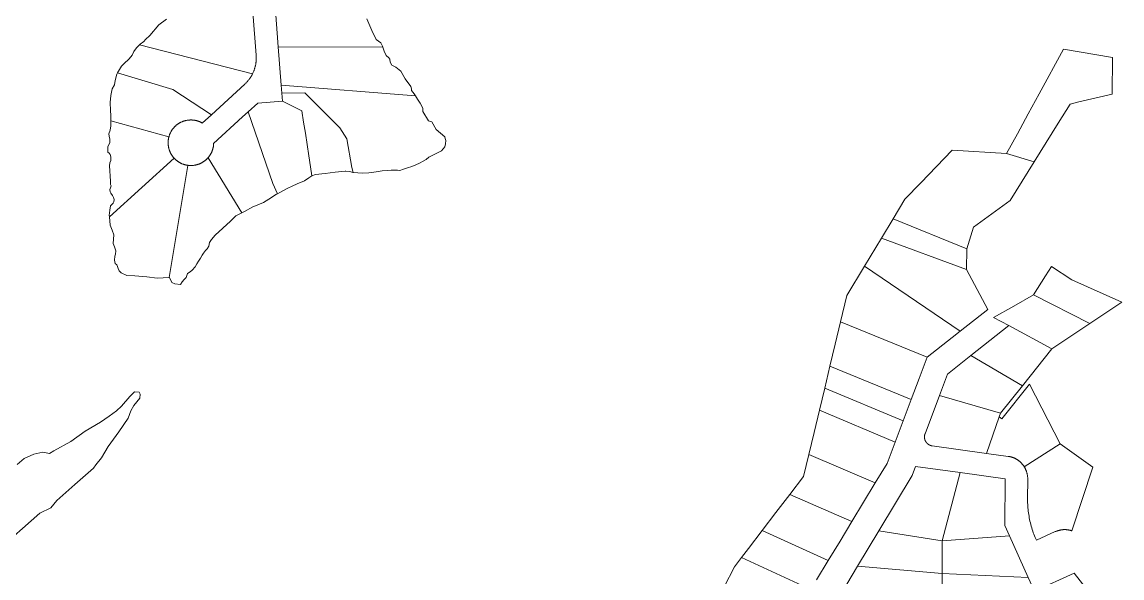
# Model space of a CAD drawing. Header units: feet. Extents: x 865220 to 2774701, y -2240498 to 961524.
# Drawn here: x 2772266 to 2774689, y 957282 to 958506 of the extents above; entities that cross this region are included whole.
import ezdxf

# ---------------------------------------------------------------- set-up
doc = ezdxf.new("R2010")
doc.units = ezdxf.units.FT
doc.header["$LTSCALE"] = 0.015
doc.header["$MEASUREMENT"] = 0
doc.layers.add('Parcels', color=7, linetype='Continuous', lineweight=0)

msp = doc.modelspace()

# ---------------------------------------------------------------- linework, layer by layer
at = {"layer": 'Parcels', "lineweight": 5, "ltscale": 100}
for p, q in [((2772782.2, 958432.9), (2772774.7, 958527.6)), ((2772824.6, 958531.5), (2772830.8, 958451.7)), ((2773036.8, 958487.7), (2773025.9, 958513.4)), ((2772567.9, 958500.1), (2772548, 958476.1)), ((2772584.4, 958512.1), (2772567.9, 958500.1)), ((2772538.7, 958467.4), (2772534.5, 958463.5)), ((2772548, 958476.1), (2772538.7, 958467.4)), ((2773046.3, 958467.7), (2773036.8, 958487.7)), ((2773056.6, 958460.6), (2773046.3, 958467.7)), ((2772513.1, 958440.9), (2772509.2, 958432.8)), ((2772518.6, 958449.2), (2772513.1, 958440.9)), ((2772525.2, 958455.8), (2772518.6, 958449.2)), ((2772526.9, 958457.4), (2772525.2, 958455.8)), ((2772774.3, 958392.2), (2772525.2, 958455.8)), ((2772534.5, 958463.5), (2772526.9, 958457.4)), ((2772830.8, 958451.7), (2772837.5, 958367)), ((2772830.8, 958451.7), (2773061.5, 958450.4)), ((2773060.6, 958452.9), (2773056.6, 958460.6)), ((2773061.5, 958450.4), (2773060.6, 958452.9)), ((2773064.1, 958442.1), (2773061.5, 958450.4)), ((2773061.5, 958450.4), (2773061.5, 958450.4)), ((2773068.8, 958432.6), (2773064.1, 958442.1)), ((2774560.4, 958446.5), (2774506.8, 958348.2)), ((2774668.7, 958427.8), (2774560.4, 958446.5)), ((2772493.5, 958416.8), (2772485.9, 958408.6)), ((2772499.5, 958421.9), (2772493.5, 958416.8)), ((2772502.7, 958424.7), (2772499.5, 958421.9)), ((2772509.2, 958432.8), (2772502.7, 958424.7)), ((2772781.6, 958415.3), (2772781.8, 958416.7)), ((2772781.8, 958416.7), (2772782, 958418)), ((2772782, 958418), (2772782.1, 958419.4)), ((2772782.1, 958419.4), (2772782.2, 958420.7)), ((2772782.3, 958431.5), (2772782.2, 958432.9)), ((2772782.2, 958420.7), (2772782.3, 958422)), ((2772782.4, 958430.2), (2772782.3, 958431.5)), ((2772782.3, 958422), (2772782.4, 958423.4)), ((2772782.4, 958428.8), (2772782.4, 958430.2)), ((2772782.5, 958427.5), (2772782.4, 958428.8)), ((2772782.4, 958424.8), (2772782.5, 958426.1)), ((2772782.4, 958423.4), (2772782.4, 958424.8)), ((2772782.5, 958426.1), (2772782.5, 958427.5)), ((2773074.5, 958427.1), (2773068.8, 958432.6)), ((2773076.8, 958424.2), (2773074.5, 958427.1)), ((2773077.5, 958417.6), (2773076.8, 958424.2)), ((2773081.4, 958411.4), (2773077.5, 958417.6)), ((2774667.7, 958347.1), (2774668.7, 958427.8)), ((2772475.4, 958391.5), (2772471.5, 958377.1)), ((2772476.9, 958394), (2772475.4, 958391.5)), ((2772485.9, 958408.6), (2772476.9, 958394)), ((2772598.9, 958357.2), (2772476.9, 958394)), ((2772773.7, 958391), (2772774.3, 958392.2)), ((2772774.3, 958392.2), (2772774.9, 958393.4)), ((2772774.3, 958392.2), (2772774.3, 958392.2)), ((2772774.9, 958393.4), (2772775.5, 958394.6)), ((2772775.5, 958394.6), (2772776, 958395.9)), ((2772776, 958395.9), (2772776.6, 958397.1)), ((2772776.6, 958397.1), (2772777.1, 958398.4)), ((2772777.1, 958398.4), (2772777.6, 958399.6)), ((2772777.6, 958399.6), (2772778, 958400.9)), ((2772778, 958400.9), (2772778.5, 958402.2)), ((2772778.5, 958402.2), (2772778.9, 958403.5)), ((2772778.9, 958403.5), (2772779.3, 958404.8)), ((2772779.3, 958404.8), (2772779.6, 958406.1)), ((2772779.6, 958406.1), (2772780, 958407.4)), ((2772780, 958407.4), (2772780.3, 958408.7)), ((2772780.3, 958408.7), (2772780.6, 958410)), ((2772780.6, 958410), (2772780.9, 958411.3)), ((2772780.9, 958411.3), (2772781.2, 958412.7)), ((2772781.2, 958412.7), (2772781.4, 958414)), ((2772781.4, 958414), (2772781.6, 958415.3)), ((2773089.8, 958407), (2773081.4, 958411.4)), ((2773101.2, 958397.8), (2773089.8, 958407)), ((2773110.6, 958381.3), (2773101.2, 958397.8)), ((2772470, 958367.9), (2772465.1, 958359.1)), ((2772471.5, 958377.1), (2772470, 958367.9)), ((2772683.6, 958302.1), (2772757.3, 958369.6)), ((2772757.3, 958369.6), (2772758.3, 958370.6)), ((2772758.3, 958370.6), (2772759.3, 958371.5)), ((2772759.3, 958371.5), (2772760.2, 958372.5)), ((2772760.2, 958372.5), (2772761.2, 958373.4)), ((2772761.2, 958373.4), (2772762.1, 958374.4)), ((2772762.1, 958374.4), (2772763, 958375.4)), ((2772763, 958375.4), (2772763.9, 958376.4)), ((2772763.9, 958376.4), (2772764.8, 958377.5)), ((2772764.8, 958377.5), (2772765.6, 958378.5)), ((2772765.6, 958378.5), (2772766.5, 958379.6)), ((2772766.5, 958379.6), (2772767.3, 958380.7)), ((2772767.3, 958380.7), (2772768.1, 958381.8)), ((2772768.1, 958381.8), (2772768.8, 958382.9)), ((2772768.8, 958382.9), (2772769.6, 958384)), ((2772769.6, 958384), (2772770.3, 958385.1)), ((2772770.3, 958385.1), (2772771, 958386.3)), ((2772771, 958386.3), (2772771.7, 958387.4)), ((2772771.7, 958387.4), (2772772.4, 958388.6)), ((2772772.4, 958388.6), (2772773.1, 958389.8)), ((2772773.1, 958389.8), (2772773.7, 958391)), ((2773122.6, 958363.8), (2773110.6, 958381.3)), ((2772462.3, 958344.2), (2772461, 958328.8)), ((2772465.1, 958359.1), (2772462.3, 958344.2)), ((2772598.9, 958357.2), (2772683.6, 958302.1)), ((2772598.9, 958357.2), (2772598.9, 958357.2)), ((2773133, 958343.6), (2772837.5, 958367)), ((2772837.5, 958367), (2772839.1, 958349.6)), ((2772837.5, 958367), (2773133, 958343.6)), ((2772839.1, 958349.6), (2772889.1, 958350.2)), ((2772839.1, 958349.6), (2772840.3, 958332.1)), ((2772889.1, 958350.2), (2772966.3, 958272.9)), ((2773124.7, 958358.9), (2773122.6, 958363.8)), ((2773124.6, 958355.4), (2773124.7, 958358.9)), ((2773130, 958348.2), (2773124.6, 958355.4)), ((2773133, 958343.6), (2773130, 958348.2)), ((2773137.8, 958335.9), (2773133, 958343.6)), ((2773133, 958343.6), (2773133, 958343.6)), ((2774506.8, 958348.2), (2774482.9, 958304.2)), ((2774594.7, 958330.1), (2774667.7, 958347.1)), ((2772461, 958328.8), (2772461.3, 958311.2)), ((2772785.7, 958327.8), (2772764.6, 958308.5)), ((2772840.3, 958332.1), (2772785.7, 958327.8)), ((2772882.9, 958310.5), (2772840.3, 958332.1)), ((2773143.4, 958327.6), (2773137.8, 958335.9)), ((2773149.3, 958316.4), (2773143.4, 958327.6)), ((2774548.8, 958283.1), (2774575.2, 958325.6)), ((2774575.2, 958325.6), (2774594.7, 958330.1)), ((2772461.3, 958311.2), (2772461.9, 958300.6)), ((2772461.9, 958300.6), (2772462.3, 958289.8)), ((2772663.6, 958283.7), (2772683.6, 958302.1)), ((2772752.5, 958297.4), (2772688.6, 958238.8)), ((2772764.6, 958308.5), (2772752.5, 958297.4)), ((2772818.9, 958150.5), (2772764.6, 958308.5)), ((2772764.6, 958308.5), (2772818.9, 958150.5)), ((2772886.8, 958285.8), (2772882.9, 958310.5)), ((2772882.9, 958310.5), (2772882.9, 958310.5)), ((2773149.7, 958309.1), (2773149.3, 958316.4)), ((2773161.5, 958288.4), (2773149.7, 958309.1)), ((2774482.9, 958304.2), (2774459, 958260.3)), ((2772462.3, 958277.9), (2772460.5, 958268.1)), ((2772462.3, 958289.8), (2772462.3, 958288.4)), ((2772462.3, 958288.4), (2772590.1, 958253.5)), ((2772462.3, 958288.4), (2772462.4, 958284)), ((2772462.4, 958284), (2772462.3, 958277.9)), ((2772598, 958269.9), (2772598.5, 958270.6)), ((2772598.5, 958270.6), (2772599, 958271.3)), ((2772599, 958271.3), (2772599.6, 958272)), ((2772599.6, 958272), (2772600.1, 958272.6)), ((2772600.1, 958272.6), (2772600.7, 958273.3)), ((2772600.7, 958273.3), (2772601.3, 958274)), ((2772601.3, 958274), (2772601.9, 958274.6)), ((2772601.9, 958274.6), (2772602.5, 958275.2)), ((2772602.5, 958275.2), (2772603.1, 958275.9)), ((2772603.1, 958275.9), (2772603.7, 958276.5)), ((2772603.7, 958276.5), (2772604.3, 958277.1)), ((2772604.3, 958277.1), (2772605, 958277.7)), ((2772605, 958277.7), (2772605.6, 958278.2)), ((2772605.6, 958278.2), (2772606.3, 958278.8)), ((2772606.3, 958278.8), (2772607, 958279.4)), ((2772607, 958279.4), (2772607.7, 958279.9)), ((2772607.7, 958279.9), (2772608.4, 958280.4)), ((2772608.4, 958280.4), (2772609.1, 958281)), ((2772609.1, 958281), (2772609.8, 958281.5)), ((2772609.8, 958281.5), (2772610.5, 958282)), ((2772610.5, 958282), (2772611.2, 958282.4)), ((2772611.2, 958282.4), (2772612, 958282.9)), ((2772612, 958282.9), (2772612.7, 958283.4)), ((2772612.7, 958283.4), (2772613.5, 958283.8)), ((2772613.5, 958283.8), (2772614.2, 958284.2)), ((2772614.2, 958284.2), (2772615, 958284.7)), ((2772615, 958284.7), (2772615.8, 958285.1)), ((2772615.8, 958285.1), (2772616.6, 958285.5)), ((2772616.6, 958285.5), (2772617.4, 958285.8)), ((2772617.4, 958285.8), (2772618.2, 958286.2)), ((2772618.2, 958286.2), (2772619, 958286.5)), ((2772619, 958286.5), (2772619.8, 958286.9)), ((2772619.8, 958286.9), (2772620.6, 958287.2)), ((2772620.6, 958287.2), (2772621.4, 958287.5)), ((2772621.4, 958287.5), (2772622.2, 958287.8)), ((2772622.2, 958287.8), (2772623.1, 958288.1)), ((2772623.1, 958288.1), (2772623.9, 958288.3)), ((2772623.9, 958288.3), (2772624.7, 958288.6)), ((2772624.7, 958288.6), (2772625.6, 958288.8)), ((2772625.6, 958288.8), (2772626.4, 958289)), ((2772626.4, 958289), (2772627.3, 958289.2)), ((2772627.3, 958289.2), (2772628.1, 958289.4)), ((2772628.1, 958289.4), (2772629, 958289.6)), ((2772629, 958289.6), (2772629.9, 958289.7)), ((2772629.9, 958289.7), (2772630.7, 958289.9)), ((2772630.7, 958289.9), (2772631.6, 958290)), ((2772631.6, 958290), (2772632.5, 958290.1)), ((2772632.5, 958290.1), (2772633.3, 958290.2)), ((2772633.3, 958290.2), (2772634.2, 958290.3)), ((2772634.2, 958290.3), (2772635.1, 958290.4)), ((2772635.1, 958290.4), (2772635.9, 958290.4)), ((2772635.9, 958290.4), (2772636.8, 958290.5)), ((2772636.8, 958290.5), (2772637.7, 958290.5)), ((2772637.7, 958290.5), (2772638.6, 958290.5)), ((2772638.6, 958290.5), (2772639.4, 958290.5)), ((2772639.4, 958290.5), (2772640.3, 958290.5)), ((2772640.3, 958290.5), (2772641.2, 958290.4)), ((2772641.2, 958290.4), (2772642.1, 958290.4)), ((2772642.1, 958290.4), (2772642.9, 958290.3)), ((2772642.9, 958290.3), (2772643.8, 958290.2)), ((2772643.8, 958290.2), (2772644.7, 958290.1)), ((2772644.7, 958290.1), (2772645.5, 958290)), ((2772645.5, 958290), (2772646.4, 958289.9)), ((2772646.4, 958289.9), (2772647.3, 958289.7)), ((2772647.3, 958289.7), (2772648.1, 958289.6)), ((2772648.1, 958289.6), (2772649, 958289.4)), ((2772649, 958289.4), (2772649.8, 958289.2)), ((2772649.8, 958289.2), (2772650.7, 958289)), ((2772650.7, 958289), (2772651.5, 958288.8)), ((2772651.5, 958288.8), (2772652.4, 958288.5)), ((2772652.4, 958288.5), (2772653.2, 958288.3)), ((2772653.2, 958288.3), (2772654.1, 958288)), ((2772654.1, 958288), (2772654.9, 958287.7)), ((2772654.9, 958287.7), (2772655.7, 958287.4)), ((2772655.7, 958287.4), (2772656.5, 958287.1)), ((2772656.5, 958287.1), (2772657.3, 958286.8)), ((2772657.3, 958286.8), (2772658.2, 958286.5)), ((2772658.2, 958286.5), (2772659, 958286.1)), ((2772659, 958286.1), (2772659.8, 958285.8)), ((2772659.8, 958285.8), (2772660.5, 958285.4)), ((2772660.5, 958285.4), (2772661.3, 958285)), ((2772661.3, 958285), (2772662.1, 958284.6)), ((2772662.1, 958284.6), (2772662.9, 958284.2)), ((2772662.9, 958284.2), (2772663.6, 958283.7)), ((2772890.6, 958261.1), (2772886.8, 958285.8)), ((2772982, 958248.9), (2772966.3, 958272.9)), ((2773169.1, 958286.3), (2773161.5, 958288.4)), ((2773178.8, 958269.2), (2773169.1, 958286.3)), ((2774522.4, 958240.7), (2774548.8, 958283.1)), ((2772460.5, 958268.1), (2772457.8, 958260.2)), ((2772457.8, 958260.2), (2772458.6, 958254.8)), ((2772458.6, 958254.8), (2772459.7, 958248.5)), ((2772459.7, 958248.5), (2772459.8, 958240.2)), ((2772588.6, 958245.7), (2772588.7, 958246.5)), ((2772588.7, 958246.5), (2772588.8, 958247.4)), ((2772588.8, 958247.4), (2772589, 958248.3)), ((2772589, 958248.3), (2772589.1, 958249.1)), ((2772589.1, 958249.1), (2772589.3, 958250)), ((2772589.3, 958250), (2772589.4, 958250.8)), ((2772589.4, 958250.8), (2772589.6, 958251.7)), ((2772589.6, 958251.7), (2772589.8, 958252.6)), ((2772589.8, 958252.6), (2772590.1, 958253.4)), ((2772590.1, 958253.5), (2772590.3, 958254.2)), ((2772590.1, 958253.4), (2772590.1, 958253.5)), ((2772590.1, 958253.5), (2772590.1, 958253.5)), ((2772590.3, 958254.2), (2772590.5, 958255.1)), ((2772590.5, 958255.1), (2772590.8, 958255.9)), ((2772590.8, 958255.9), (2772591.1, 958256.7)), ((2772591.1, 958256.7), (2772591.4, 958257.6)), ((2772591.4, 958257.6), (2772591.7, 958258.4)), ((2772591.7, 958258.4), (2772592, 958259.2)), ((2772592, 958259.2), (2772592.3, 958260)), ((2772592.3, 958260), (2772592.7, 958260.8)), ((2772592.7, 958260.8), (2772593.1, 958261.6)), ((2772593.1, 958261.6), (2772593.4, 958262.4)), ((2772593.4, 958262.4), (2772593.8, 958263.2)), ((2772593.8, 958263.2), (2772594.2, 958264)), ((2772594.2, 958264), (2772594.7, 958264.7)), ((2772594.7, 958264.7), (2772595.1, 958265.5)), ((2772595.1, 958265.5), (2772595.5, 958266.2)), ((2772595.5, 958266.2), (2772596, 958267)), ((2772596, 958267), (2772596.5, 958267.7)), ((2772596.5, 958267.7), (2772596.9, 958268.5)), ((2772596.9, 958268.5), (2772597.4, 958269.2)), ((2772597.4, 958269.2), (2772598, 958269.9)), ((2772894.4, 958236.4), (2772890.6, 958261.1)), ((2772890.6, 958261.1), (2772894.4, 958236.4)), ((2772982, 958248.9), (2772992.9, 958185.7)), ((2773197.5, 958253.2), (2773178.8, 958269.2)), ((2773198.5, 958249.7), (2773197.5, 958253.2)), ((2773199.9, 958245.2), (2773198.5, 958249.7)), ((2774459, 958260.3), (2774435.1, 958216.4)), ((2772459.8, 958240.2), (2772455.3, 958231.8)), ((2772455.3, 958231.8), (2772455.5, 958219.5)), ((2772588.3, 958241.3), (2772588.4, 958242.2)), ((2772588.3, 958240.4), (2772588.3, 958241.3)), ((2772588.3, 958239.5), (2772588.3, 958240.4)), ((2772588.4, 958238.7), (2772588.3, 958239.5)), ((2772588.4, 958243), (2772588.5, 958243.9)), ((2772588.4, 958242.2), (2772588.4, 958243)), ((2772588.4, 958237.8), (2772588.4, 958238.7)), ((2772588.4, 958236.9), (2772588.4, 958237.8)), ((2772588.5, 958236.1), (2772588.4, 958236.9)), ((2772588.5, 958244.8), (2772588.6, 958245.7)), ((2772588.5, 958243.9), (2772588.5, 958244.8)), ((2772588.6, 958235.2), (2772588.5, 958236.1)), ((2772588.7, 958234.3), (2772588.6, 958235.2)), ((2772588.8, 958233.4), (2772588.7, 958234.3)), ((2772588.9, 958232.6), (2772588.8, 958233.4)), ((2772589.1, 958231.7), (2772588.9, 958232.6)), ((2772589.2, 958230.9), (2772589.1, 958231.7)), ((2772589.4, 958230), (2772589.2, 958230.9)), ((2772589.6, 958229.1), (2772589.4, 958230)), ((2772589.8, 958228.3), (2772589.6, 958229.1)), ((2772590, 958227.4), (2772589.8, 958228.3)), ((2772590.2, 958226.6), (2772590, 958227.4)), ((2772590.5, 958225.8), (2772590.2, 958226.6)), ((2772590.8, 958224.9), (2772590.5, 958225.8)), ((2772591, 958224.1), (2772590.8, 958224.9)), ((2772591.3, 958223.3), (2772591, 958224.1)), ((2772591.6, 958222.4), (2772591.3, 958223.3)), ((2772591.9, 958221.6), (2772591.6, 958222.4)), ((2772685.3, 958222.3), (2772685, 958221.5)), ((2772685.6, 958223.1), (2772685.3, 958222.3)), ((2772685.9, 958223.9), (2772685.6, 958223.1)), ((2772686.2, 958224.8), (2772685.9, 958223.9)), ((2772686.4, 958225.6), (2772686.2, 958224.8)), ((2772686.7, 958226.4), (2772686.4, 958225.6)), ((2772686.9, 958227.3), (2772686.7, 958226.4)), ((2772687.1, 958228.1), (2772686.9, 958227.3)), ((2772687.3, 958229), (2772687.1, 958228.1)), ((2772687.5, 958229.8), (2772687.3, 958229)), ((2772687.7, 958230.7), (2772687.5, 958229.8)), ((2772687.9, 958231.5), (2772687.7, 958230.7)), ((2772688, 958232.4), (2772687.9, 958231.5)), ((2772688.1, 958233.3), (2772688, 958232.4)), ((2772688.3, 958234.1), (2772688.1, 958233.3)), ((2772688.4, 958235), (2772688.3, 958234.1)), ((2772688.5, 958236.8), (2772688.4, 958235.9)), ((2772688.4, 958235.9), (2772688.4, 958235)), ((2772688.6, 958237.6), (2772688.5, 958236.8)), ((2772688.6, 958238.8), (2772688.6, 958237.6)), ((2772898.3, 958211.7), (2772894.4, 958236.4)), ((2772894.4, 958236.4), (2772898.3, 958211.7)), ((2773170.2, 958212.3), (2773190.6, 958222.3)), ((2773190.6, 958222.3), (2773197.5, 958231.6)), ((2773197.5, 958231.6), (2773199.5, 958238.2)), ((2773199.5, 958238.2), (2773199.9, 958245.2)), ((2774315.4, 958223.9), (2774280.7, 958187.9)), ((2774435.1, 958216.4), (2774315.4, 958223.9)), ((2774496, 958198.2), (2774522.4, 958240.7)), ((2772455.5, 958219.5), (2772458.5, 958217.6)), ((2772458.5, 958217.6), (2772460.8, 958214.2)), ((2772459.1, 958076.9), (2772601.4, 958206.6)), ((2772462.2, 958201.5), (2772459.6, 958196.2)), ((2772460.8, 958214.2), (2772462, 958209.1)), ((2772462, 958209.1), (2772462.2, 958201.5)), ((2772592.3, 958220.8), (2772591.9, 958221.6)), ((2772592.6, 958220), (2772592.3, 958220.8)), ((2772593, 958219.2), (2772592.6, 958220)), ((2772593.4, 958218.4), (2772593, 958219.2)), ((2772593.8, 958217.6), (2772593.4, 958218.4)), ((2772594.2, 958216.9), (2772593.8, 958217.6)), ((2772594.6, 958216.1), (2772594.2, 958216.9)), ((2772595, 958215.3), (2772594.6, 958216.1)), ((2772595.4, 958214.6), (2772595, 958215.3)), ((2772595.9, 958213.8), (2772595.4, 958214.6)), ((2772596.4, 958213.1), (2772595.9, 958213.8)), ((2772596.9, 958212.4), (2772596.4, 958213.1)), ((2772597.3, 958211.6), (2772596.9, 958212.4)), ((2772597.9, 958210.9), (2772597.3, 958211.6)), ((2772598.4, 958210.2), (2772597.9, 958210.9)), ((2772598.9, 958209.5), (2772598.4, 958210.2)), ((2772599.4, 958208.8), (2772598.9, 958209.5)), ((2772600, 958208.2), (2772599.4, 958208.8)), ((2772600.6, 958207.5), (2772600, 958208.2)), ((2772601.2, 958206.8), (2772600.6, 958207.5)), ((2772601.4, 958206.6), (2772601.2, 958206.8)), ((2772601.7, 958206.2), (2772601.4, 958206.6)), ((2772602.3, 958205.6), (2772601.7, 958206.2)), ((2772603, 958204.9), (2772602.3, 958205.6)), ((2772603.6, 958204.3), (2772603, 958204.9)), ((2772604.2, 958203.7), (2772603.6, 958204.3)), ((2772604.9, 958203.1), (2772604.2, 958203.7)), ((2772605.5, 958202.5), (2772604.9, 958203.1)), ((2772606.2, 958202), (2772605.5, 958202.5)), ((2772606.9, 958201.4), (2772606.2, 958202)), ((2772607.5, 958200.9), (2772606.9, 958201.4)), ((2772608.2, 958200.3), (2772607.5, 958200.9)), ((2772608.9, 958199.8), (2772608.2, 958200.3)), ((2772609.6, 958199.3), (2772608.9, 958199.8)), ((2772610.4, 958198.8), (2772609.6, 958199.3)), ((2772611.1, 958198.3), (2772610.4, 958198.8)), ((2772611.8, 958197.8), (2772611.1, 958198.3)), ((2772612.6, 958197.4), (2772611.8, 958197.8)), ((2772665, 958197.8), (2772664.2, 958197.3)), ((2772665.7, 958198.2), (2772665, 958197.8)), ((2772666.5, 958198.7), (2772665.7, 958198.2)), ((2772667.2, 958199.2), (2772666.5, 958198.7)), ((2772667.9, 958199.7), (2772667.2, 958199.2)), ((2772668.6, 958200.2), (2772667.9, 958199.7)), ((2772669.3, 958200.8), (2772668.6, 958200.2)), ((2772670, 958201.3), (2772669.3, 958200.8)), ((2772670.7, 958201.9), (2772670, 958201.3)), ((2772671.3, 958202.4), (2772670.7, 958201.9)), ((2772672, 958203), (2772671.3, 958202.4)), ((2772672.6, 958203.6), (2772672, 958203)), ((2772673.3, 958204.2), (2772672.6, 958203.6)), ((2772673.9, 958204.8), (2772673.3, 958204.2)), ((2772674.5, 958205.4), (2772673.9, 958204.8)), ((2772675.1, 958206.1), (2772674.5, 958205.4)), ((2772675.7, 958206.7), (2772675.1, 958206.1)), ((2772676.3, 958207.3), (2772675.7, 958206.7)), ((2772676.8, 958208), (2772676.3, 958207.4)), ((2772676.3, 958207.4), (2772676.3, 958207.3)), ((2772750.7, 958086), (2772676.3, 958207.3)), ((2772676.3, 958207.3), (2772750.7, 958086)), ((2772677.4, 958208.7), (2772676.8, 958208)), ((2772678, 958209.4), (2772677.4, 958208.7)), ((2772678.5, 958210.1), (2772678, 958209.4)), ((2772679, 958210.8), (2772678.5, 958210.1)), ((2772679.5, 958211.5), (2772679, 958210.8)), ((2772680, 958212.2), (2772679.5, 958211.5)), ((2772680.5, 958213), (2772680, 958212.2)), ((2772681, 958213.7), (2772680.5, 958213)), ((2772681.4, 958214.4), (2772681, 958213.7)), ((2772681.9, 958215.2), (2772681.4, 958214.4)), ((2772682.3, 958216), (2772681.9, 958215.2)), ((2772682.7, 958216.7), (2772682.3, 958216)), ((2772683.1, 958217.5), (2772682.7, 958216.7)), ((2772683.5, 958218.3), (2772683.1, 958217.5)), ((2772683.9, 958219.1), (2772683.5, 958218.3)), ((2772684.3, 958219.9), (2772683.9, 958219.1)), ((2772684.6, 958220.7), (2772684.3, 958219.9)), ((2772685, 958221.5), (2772684.6, 958220.7)), ((2772902.1, 958187), (2772898.3, 958211.7)), ((2773142.1, 958195.7), (2773150.1, 958199.5)), ((2773150.1, 958199.5), (2773156.4, 958203.2)), ((2773156.4, 958203.2), (2773162.9, 958208.3)), ((2773162.9, 958208.3), (2773170.2, 958212.3)), ((2774496, 958198.2), (2774435.1, 958216.4)), ((2774435.1, 958216.4), (2774435.1, 958216.4)), ((2774469.6, 958155.8), (2774496, 958198.2)), ((2774496, 958198.2), (2774496, 958198.2)), ((2772459.6, 958196.2), (2772459.4, 958189.3)), ((2772459.4, 958189.3), (2772461.2, 958155.5)), ((2772590.7, 957943.5), (2772631.6, 958190.2)), ((2772613.3, 958196.9), (2772612.6, 958197.4)), ((2772614.1, 958196.5), (2772613.3, 958196.9)), ((2772614.9, 958196.1), (2772614.1, 958196.5)), ((2772615.6, 958195.7), (2772614.9, 958196.1)), ((2772616.4, 958195.3), (2772615.6, 958195.7)), ((2772617.2, 958194.9), (2772616.4, 958195.3)), ((2772618, 958194.6), (2772617.2, 958194.9)), ((2772618.8, 958194.2), (2772618, 958194.6)), ((2772619.6, 958193.9), (2772618.8, 958194.2)), ((2772620.4, 958193.5), (2772619.6, 958193.9)), ((2772621.2, 958193.2), (2772620.4, 958193.5)), ((2772622.1, 958192.9), (2772621.2, 958193.2)), ((2772622.9, 958192.7), (2772622.1, 958192.9)), ((2772623.7, 958192.4), (2772622.9, 958192.7)), ((2772624.6, 958192.2), (2772623.7, 958192.4)), ((2772625.4, 958191.9), (2772624.6, 958192.2)), ((2772626.3, 958191.7), (2772625.4, 958191.9)), ((2772627.1, 958191.5), (2772626.3, 958191.7)), ((2772628, 958191.3), (2772627.1, 958191.5)), ((2772628.8, 958191.1), (2772628, 958191.3)), ((2772629.7, 958191), (2772628.8, 958191.1)), ((2772630.6, 958190.8), (2772629.7, 958191)), ((2772631.4, 958190.7), (2772630.6, 958190.8)), ((2772632.3, 958190.6), (2772631.4, 958190.7)), ((2772632.6, 958190.5), (2772631.6, 958190.2)), ((2772632.6, 958190.5), (2772632.3, 958190.6)), ((2772632.6, 958190.5), (2772632.6, 958190.5)), ((2772633.2, 958190.5), (2772632.6, 958190.5)), ((2772634, 958190.4), (2772633.2, 958190.5)), ((2772634.9, 958190.3), (2772634, 958190.4)), ((2772635.8, 958190.3), (2772634.9, 958190.3)), ((2772636.6, 958190.2), (2772635.8, 958190.3)), ((2772637.5, 958190.2), (2772636.6, 958190.2)), ((2772638.4, 958190.2), (2772637.5, 958190.2)), ((2772639.3, 958190.2), (2772638.4, 958190.2)), ((2772640.1, 958190.2), (2772639.3, 958190.2)), ((2772641, 958190.2), (2772640.1, 958190.2)), ((2772641.9, 958190.3), (2772641, 958190.2)), ((2772642.8, 958190.4), (2772641.9, 958190.3)), ((2772643.6, 958190.5), (2772642.8, 958190.4)), ((2772644.5, 958190.5), (2772643.6, 958190.5)), ((2772645.4, 958190.7), (2772644.5, 958190.5)), ((2772646.2, 958190.8), (2772645.4, 958190.7)), ((2772647.1, 958190.9), (2772646.2, 958190.8)), ((2772648, 958191.1), (2772647.1, 958190.9)), ((2772648.8, 958191.3), (2772648, 958191.1)), ((2772649.7, 958191.5), (2772648.8, 958191.3)), ((2772650.5, 958191.7), (2772649.7, 958191.5)), ((2772651.4, 958191.9), (2772650.5, 958191.7)), ((2772652.2, 958192.1), (2772651.4, 958191.9)), ((2772653.1, 958192.4), (2772652.2, 958192.1)), ((2772653.9, 958192.6), (2772653.1, 958192.4)), ((2772654.7, 958192.9), (2772653.9, 958192.6)), ((2772655.6, 958193.2), (2772654.7, 958192.9)), ((2772656.4, 958193.5), (2772655.6, 958193.2)), ((2772657.2, 958193.8), (2772656.4, 958193.5)), ((2772658, 958194.1), (2772657.2, 958193.8)), ((2772658.8, 958194.5), (2772658, 958194.1)), ((2772659.6, 958194.8), (2772658.8, 958194.5)), ((2772660.4, 958195.2), (2772659.6, 958194.8)), ((2772661.2, 958195.6), (2772660.4, 958195.2)), ((2772662, 958196), (2772661.2, 958195.6)), ((2772662.7, 958196.4), (2772662, 958196)), ((2772663.5, 958196.9), (2772662.7, 958196.4)), ((2772664.2, 958197.3), (2772663.5, 958196.9)), ((2772905.2, 958167.3), (2772902.1, 958187)), ((2772902.1, 958187), (2772905.2, 958167.3)), ((2772934.4, 958173), (2772956.5, 958175.6)), ((2772956.5, 958175.6), (2772978.3, 958178.1)), ((2772978.3, 958178.1), (2772980.1, 958177.9)), ((2772980.1, 958177.9), (2772988.5, 958176.8)), ((2772988.5, 958176.8), (2772994.9, 958175.2)), ((2772995.8, 958175.1), (2772992.9, 958185.7)), ((2772994.9, 958175.2), (2772995.8, 958175.1)), ((2772995.8, 958175.1), (2773005.9, 958173.9)), ((2772995.8, 958175.1), (2772995.8, 958175.1)), ((2773005.9, 958173.9), (2773017.2, 958173.3)), ((2773017.2, 958173.3), (2773030.5, 958174)), ((2773030.5, 958174), (2773046.4, 958176.4)), ((2773046.4, 958176.4), (2773059.9, 958178.3)), ((2773059.9, 958178.3), (2773071.2, 958179.3)), ((2773071.2, 958179.3), (2773079.3, 958180.3)), ((2773079.3, 958180.3), (2773093.2, 958179.7)), ((2773093.2, 958179.7), (2773098.4, 958179.5)), ((2773098.4, 958179.5), (2773106.5, 958182)), ((2773106.5, 958182), (2773115.6, 958184.9)), ((2773115.6, 958184.9), (2773125.2, 958188.2)), ((2773125.2, 958188.2), (2773134.2, 958192)), ((2773134.2, 958192), (2773142.1, 958195.7)), ((2774280.7, 958187.9), (2774246, 958151.9)), ((2772461.2, 958155.5), (2772461.5, 958148.2)), ((2772829, 958128.2), (2772818.9, 958150.5)), ((2772818.9, 958150.5), (2772829, 958128.2)), ((2772861.3, 958144.9), (2772872.5, 958149.7)), ((2772872.5, 958149.7), (2772888.6, 958156.2)), ((2772888.6, 958156.2), (2772897.9, 958163)), ((2772897.9, 958163), (2772902.6, 958166.3)), ((2772902.6, 958166.3), (2772905.2, 958167.3)), ((2772905.2, 958167.3), (2772912.8, 958170.2)), ((2772912.8, 958170.2), (2772934.4, 958173)), ((2774246, 958151.9), (2774211.3, 958115.9)), ((2774443.2, 958113.3), (2774469.6, 958155.8)), ((2772461.1, 958141.3), (2772460.1, 958137.1)), ((2772460.1, 958137.1), (2772460.4, 958132.4)), ((2772460.4, 958132.4), (2772462.4, 958129.1)), ((2772462.7, 958145.3), (2772461.1, 958141.3)), ((2772461.5, 958148.2), (2772462.7, 958145.3)), ((2772462.4, 958129.1), (2772465.7, 958124.2)), ((2772809.8, 958115.9), (2772826.7, 958127.1)), ((2772826.7, 958127.1), (2772829, 958128.2)), ((2772829, 958128.2), (2772834.6, 958130.9)), ((2772829, 958128.2), (2772829, 958128.2)), ((2772834.6, 958130.9), (2772851.8, 958140.2)), ((2772851.8, 958140.2), (2772861.3, 958144.9)), ((2772461.1, 958101.7), (2772460.1, 958091.9)), ((2772464.2, 958104.2), (2772461.1, 958101.7)), ((2772467.2, 958107.3), (2772464.2, 958104.2)), ((2772465.7, 958124.2), (2772468.2, 958119.9)), ((2772469, 958110.3), (2772467.2, 958107.3)), ((2772468.2, 958119.9), (2772469.3, 958115.3)), ((2772469.3, 958115.3), (2772469, 958110.3)), ((2772775, 958099), (2772781, 958101.6)), ((2772781, 958101.6), (2772798.1, 958109)), ((2772798.1, 958109), (2772809.8, 958115.9)), ((2774211.3, 958115.9), (2774185.6, 958073)), ((2774402.7, 958084), (2774443.2, 958113.3)), ((2772460.1, 958091.9), (2772458.8, 958080)), ((2772458.8, 958080), (2772459.1, 958076.9)), ((2772459.1, 958076.9), (2772460.7, 958058.9)), ((2772725.5, 958067.5), (2772737.5, 958079.1)), ((2772737.5, 958079.1), (2772750.7, 958086)), ((2772750.7, 958086), (2772756.2, 958088.9)), ((2772750.7, 958086), (2772750.7, 958086)), ((2772756.2, 958088.9), (2772775, 958099)), ((2774362.1, 958054.7), (2774402.7, 958084)), ((2772460.7, 958058.9), (2772465, 958048.2)), ((2772692.3, 958036.7), (2772725.5, 958067.5)), ((2774185.6, 958073), (2774159.9, 958030.1)), ((2774185.6, 958073), (2774347.8, 958006.8)), ((2774347.8, 958006.8), (2774362.1, 958054.7)), ((2772465, 958048.2), (2772468.6, 958037.4)), ((2772468.2, 958028.2), (2772467.6, 958018.8)), ((2772468.6, 958037.4), (2772468.2, 958028.2)), ((2772684, 958027.7), (2772692.3, 958036.7)), ((2774159.9, 958030.1), (2774122.2, 957968.3)), ((2774159.9, 958030.1), (2774346.8, 957961.5)), ((2774159.9, 958030.1), (2774159.9, 958030.1)), ((2772467.6, 958018.8), (2772470.3, 958011.4)), ((2772470.3, 958011.4), (2772472.9, 958002.2)), ((2772670.8, 958003.1), (2772674.6, 958007)), ((2772674.6, 958007), (2772678, 958012.4)), ((2772678, 958012.4), (2772679.2, 958021)), ((2772679.2, 958021), (2772684, 958027.7)), ((2774346.8, 957961.5), (2774347.8, 958006.8)), ((2772471, 957991), (2772469.9, 957982)), ((2772469.9, 957982), (2772471.9, 957974.5)), ((2772472.2, 957995.4), (2772471, 957991)), ((2772472.9, 958002.2), (2772472.2, 957995.4)), ((2772651.9, 957973.6), (2772655.1, 957979.8)), ((2772655.1, 957979.8), (2772659.9, 957986.2)), ((2772659.9, 957986.2), (2772663.2, 957992.5)), ((2772663.2, 957992.5), (2772666.3, 957997.1)), ((2772666.3, 957997.1), (2772670.8, 958003.1)), ((2772471.9, 957974.5), (2772475.2, 957971.3)), ((2772475.2, 957971.3), (2772476.5, 957968.1)), ((2772476.5, 957968.1), (2772478, 957963.3)), ((2772478, 957963.3), (2772480.6, 957958.5)), ((2772480.6, 957958.5), (2772484.9, 957953.7)), ((2772630.8, 957952.3), (2772636.7, 957956.3)), ((2772636.7, 957956.3), (2772641, 957959.8)), ((2772641, 957959.8), (2772647.7, 957967.2)), ((2772647.7, 957967.2), (2772651.9, 957973.6)), ((2774122.2, 957968.3), (2774083.2, 957904.3)), ((2774332.8, 957825.2), (2774122.2, 957968.3)), ((2774394, 957873.4), (2774346.8, 957961.5)), ((2774533.9, 957967.9), (2774521, 957947.6)), ((2774579.3, 957938.3), (2774533.9, 957967.9)), ((2772484.9, 957953.7), (2772497.7, 957948.3)), ((2772497.7, 957948.3), (2772514.7, 957947)), ((2772514.7, 957947), (2772541.5, 957944.8)), ((2772541.5, 957944.8), (2772564.2, 957942.5)), ((2772564.2, 957942.5), (2772590.7, 957943.5)), ((2772590.7, 957943.5), (2772591.3, 957943.5)), ((2772591.3, 957943.5), (2772596.5, 957932.6)), ((2772596.5, 957932.6), (2772603.3, 957929.7)), ((2772615.3, 957928.5), (2772619.5, 957934.2)), ((2772619.5, 957934.2), (2772623.4, 957939)), ((2772623.4, 957939), (2772627.8, 957943.7)), ((2772627.8, 957943.7), (2772630.8, 957952.3)), ((2774521, 957947.6), (2774494.2, 957905.4)), ((2774689.4, 957889.6), (2774579.3, 957938.3)), ((2772603.3, 957929.7), (2772615.3, 957928.5)), ((2774083.2, 957904.3), (2774069.3, 957845.9)), ((2774494.2, 957905.4), (2774450.9, 957880.5)), ((2774494.2, 957905.4), (2774618.4, 957842.3)), ((2774660.1, 957870), (2774689.4, 957889.6)), ((2774689.4, 957889.6), (2774689.4, 957889.6)), ((2774332.8, 957825.2), (2774394, 957873.4)), ((2774394, 957873.4), (2774394, 957873.4)), ((2774450.9, 957880.5), (2774406.7, 957856)), ((2774618.4, 957842.3), (2774660.1, 957870)), ((2774069.3, 957845.9), (2774057.7, 957797.3)), ((2774260.6, 957768.3), (2774069.3, 957845.9)), ((2774440.3, 957838), (2774356.8, 957772)), ((2774406.7, 957856), (2774440.3, 957838)), ((2774535.2, 957786.9), (2774440.3, 957838)), ((2774576.8, 957814.6), (2774618.4, 957842.3)), ((2774260.6, 957768.3), (2774315.6, 957811.6)), ((2774315.6, 957811.6), (2774332.8, 957825.2)), ((2774315.6, 957811.6), (2774315.6, 957811.6)), ((2774535.2, 957786.9), (2774576.8, 957814.6)), ((2774576.8, 957814.6), (2774576.8, 957814.6)), ((2774057.7, 957797.3), (2774046.1, 957748.7)), ((2774470, 957705.1), (2774535.2, 957786.9)), ((2774535.2, 957786.9), (2774535.2, 957786.9)), ((2774242.9, 957721.6), (2774260.6, 957768.3)), ((2774260.6, 957768.3), (2774260.6, 957768.3)), ((2774356.8, 957772), (2774305, 957731)), ((2774356.8, 957772), (2774470, 957705.1)), ((2774046.1, 957748.7), (2774034.5, 957700)), ((2774046.1, 957748.7), (2774225.2, 957674.8)), ((2774225.2, 957674.8), (2774242.9, 957721.6)), ((2774305, 957731), (2774287.4, 957684.3)), ((2772514.6, 957691.8), (2772504.1, 957681.5)), ((2772524.3, 957691.3), (2772514.6, 957691.8)), ((2772526.5, 957686.6), (2772524.3, 957691.3)), ((2774034.5, 957700), (2774022.9, 957651.4)), ((2774034.5, 957700), (2774207.4, 957628.1)), ((2774422, 957644.9), (2774470, 957705.1)), ((2774485.9, 957709.1), (2774424.9, 957632.4)), ((2774470, 957705.1), (2774470, 957705.1)), ((2774553.2, 957577.2), (2774485.9, 957709.1)), ((2772504.1, 957681.5), (2772485.9, 957660.8)), ((2772513, 957661.6), (2772525.9, 957677.9)), ((2772525.9, 957677.9), (2772526.5, 957686.6)), ((2774207.4, 957628.1), (2774225.2, 957674.8)), ((2774225.2, 957674.8), (2774225.2, 957674.8)), ((2774287.4, 957684.3), (2774255.6, 957599.9)), ((2774287.4, 957684.3), (2774422, 957644.9)), ((2774422, 957644.9), (2774287.4, 957684.3)), ((2772474.7, 957650), (2772458.8, 957638.8)), ((2772485.9, 957660.8), (2772474.7, 957650)), ((2772500.6, 957634.3), (2772505.9, 957650.5)), ((2772505.9, 957650.5), (2772513, 957661.6)), ((2774022.9, 957651.4), (2774011.3, 957602.8)), ((2774022.9, 957651.4), (2774189.7, 957581.3)), ((2774419.2, 957636.9), (2774422, 957644.9)), ((2774422, 957644.9), (2774422, 957644.9)), ((2772439.4, 957625.5), (2772405.7, 957605.1)), ((2772458.8, 957638.8), (2772439.4, 957625.5)), ((2772479.4, 957603.8), (2772500.6, 957634.3)), ((2774189.7, 957581.3), (2774207.4, 957628.1)), ((2774207.4, 957628.1), (2774207.4, 957628.1)), ((2774419.2, 957636.9), (2774391, 957556.6)), ((2774424.9, 957632.4), (2774419.2, 957636.9)), ((2772405.7, 957605.1), (2772374.3, 957582.4)), ((2772456.5, 957571.7), (2772479.4, 957603.8)), ((2774011.3, 957602.8), (2773999.7, 957554.2)), ((2774254.4, 957594.8), (2774254.3, 957594.5)), ((2774254.3, 957594.5), (2774254.3, 957594.1)), ((2774254.3, 957594.1), (2774254.3, 957593.8)), ((2774254.3, 957593.8), (2774254.3, 957593.4)), ((2774254.3, 957593.4), (2774254.3, 957593.1)), ((2774254.3, 957593.1), (2774254.3, 957592.7)), ((2774254.3, 957592.7), (2774254.3, 957592.4)), ((2774254.3, 957592.4), (2774254.3, 957592)), ((2774254.3, 957592), (2774254.3, 957591.7)), ((2774254.3, 957591.7), (2774254.3, 957591.3)), ((2774254.5, 957595.5), (2774254.4, 957595.2)), ((2774254.4, 957595.2), (2774254.4, 957594.8)), ((2774254.6, 957596.2), (2774254.5, 957595.8)), ((2774254.5, 957595.8), (2774254.5, 957595.5)), ((2774254.7, 957596.9), (2774254.6, 957596.5)), ((2774254.6, 957596.5), (2774254.6, 957596.2)), ((2774254.8, 957597.2), (2774254.7, 957596.9)), ((2774254.9, 957597.9), (2774254.8, 957597.6)), ((2774254.8, 957597.6), (2774254.8, 957597.2)), ((2774255, 957598.2), (2774254.9, 957597.9)), ((2774255.1, 957598.6), (2774255, 957598.2)), ((2774255.2, 957598.9), (2774255.1, 957598.6)), ((2774255.3, 957599.2), (2774255.2, 957598.9)), ((2774255.4, 957599.6), (2774255.3, 957599.2)), ((2774255.6, 957599.9), (2774255.4, 957599.6)), ((2772374.3, 957582.4), (2772336.9, 957562.1)), ((2772441.8, 957546.7), (2772456.5, 957571.7)), ((2774172, 957534.6), (2774189.7, 957581.3)), ((2774189.7, 957581.3), (2774189.7, 957581.3)), ((2774254.3, 957591.3), (2774254.4, 957591)), ((2774254.4, 957591), (2774254.4, 957590.6)), ((2774254.4, 957590.6), (2774254.4, 957590.3)), ((2774254.4, 957590.3), (2774254.5, 957589.9)), ((2774254.5, 957589.9), (2774254.5, 957589.6)), ((2774254.5, 957589.6), (2774254.6, 957589.2)), ((2774254.6, 957589.2), (2774254.7, 957588.9)), ((2774254.7, 957588.9), (2774254.7, 957588.6)), ((2774254.7, 957588.6), (2774254.8, 957588.2)), ((2774254.8, 957588.2), (2774254.9, 957587.9)), ((2774254.9, 957587.9), (2774255, 957587.5)), ((2774255, 957587.5), (2774255.1, 957587.2)), ((2774255.1, 957587.2), (2774255.2, 957586.9)), ((2774255.2, 957586.9), (2774255.3, 957586.5)), ((2774255.3, 957586.5), (2774255.4, 957586.2)), ((2774255.4, 957586.2), (2774255.5, 957585.9)), ((2774255.5, 957585.9), (2774255.6, 957585.6)), ((2774255.6, 957585.6), (2774255.8, 957585.2)), ((2774255.8, 957585.2), (2774255.9, 957584.9)), ((2774255.9, 957584.9), (2774256.1, 957584.6)), ((2774256.1, 957584.6), (2774256.2, 957584.3)), ((2774256.2, 957584.3), (2774256.4, 957584)), ((2774256.4, 957584), (2774256.5, 957583.7)), ((2774256.5, 957583.7), (2774256.7, 957583.3)), ((2774256.7, 957583.3), (2774256.8, 957583)), ((2774256.8, 957583), (2774257, 957582.7)), ((2774257, 957582.7), (2774257.2, 957582.4)), ((2774257.2, 957582.4), (2774257.4, 957582.1)), ((2774257.4, 957582.1), (2774257.6, 957581.8)), ((2774257.6, 957581.8), (2774257.8, 957581.6)), ((2774257.8, 957581.6), (2774258, 957581.3)), ((2774258, 957581.3), (2774258.2, 957581)), ((2774258.2, 957581), (2774258.4, 957580.7)), ((2774258.4, 957580.7), (2774258.6, 957580.4)), ((2774258.6, 957580.4), (2774258.8, 957580.2)), ((2774258.8, 957580.2), (2774259, 957579.9)), ((2774259, 957579.9), (2774259.3, 957579.6)), ((2774259.3, 957579.6), (2774259.5, 957579.4)), ((2774259.5, 957579.4), (2774259.7, 957579.1)), ((2774259.7, 957579.1), (2774260, 957578.9)), ((2774260, 957578.9), (2774260.2, 957578.6)), ((2774260.2, 957578.6), (2774260.5, 957578.4)), ((2774260.5, 957578.4), (2774260.7, 957578.1)), ((2774260.7, 957578.1), (2774261, 957577.9)), ((2774261, 957577.9), (2774261.2, 957577.7)), ((2774261.2, 957577.7), (2774261.5, 957577.4)), ((2774261.5, 957577.4), (2774261.8, 957577.2)), ((2774261.8, 957577.2), (2774262.1, 957577)), ((2774262.1, 957577), (2774262.3, 957576.8)), ((2774262.3, 957576.8), (2774262.6, 957576.6)), ((2774262.6, 957576.6), (2774262.9, 957576.4)), ((2774262.9, 957576.4), (2774263.2, 957576.2)), ((2774263.2, 957576.2), (2774263.5, 957576)), ((2774263.5, 957576), (2774263.8, 957575.8)), ((2774263.8, 957575.8), (2774264.1, 957575.6)), ((2774264.1, 957575.6), (2774264.4, 957575.5)), ((2774264.4, 957575.5), (2774264.7, 957575.3)), ((2774264.7, 957575.3), (2774265, 957575.1)), ((2774265, 957575.1), (2774265.3, 957575)), ((2774265.3, 957575), (2774265.6, 957574.8)), ((2774265.6, 957574.8), (2774265.9, 957574.7)), ((2774265.9, 957574.7), (2774266.2, 957574.5)), ((2774266.2, 957574.5), (2774266.6, 957574.4)), ((2774266.6, 957574.4), (2774266.9, 957574.2)), ((2774266.9, 957574.2), (2774267.2, 957574.1)), ((2774267.2, 957574.1), (2774267.5, 957574)), ((2774267.5, 957574), (2774267.9, 957573.9)), ((2774267.9, 957573.9), (2774268.2, 957573.8)), ((2774268.2, 957573.8), (2774268.5, 957573.7)), ((2774268.5, 957573.7), (2774268.9, 957573.6)), ((2774268.9, 957573.6), (2774269.2, 957573.5)), ((2774269.2, 957573.5), (2774269.6, 957573.4)), ((2774269.6, 957573.4), (2774269.9, 957573.3)), ((2774269.9, 957573.3), (2774270.2, 957573.2)), ((2774270.2, 957573.2), (2774270.6, 957573.2)), ((2774270.6, 957573.2), (2774270.9, 957573.1)), ((2774270.9, 957573.1), (2774271.5, 957573)), ((2774271.5, 957573), (2774391, 957556.6)), ((2774474, 957527.2), (2774553.2, 957577.2)), ((2774553.2, 957577.2), (2774474, 957527.2)), ((2774553.2, 957577.2), (2774553.2, 957577.2)), ((2774625.1, 957526.5), (2774553.2, 957577.2)), ((2772271.5, 957545.2), (2772255.8, 957532.4)), ((2772292.4, 957554.5), (2772271.5, 957545.2)), ((2772312.4, 957559.1), (2772292.4, 957554.5)), ((2772327.1, 957556.2), (2772312.4, 957559.1)), ((2772336.9, 957562.1), (2772327.1, 957556.2)), ((2772429.3, 957531.1), (2772441.8, 957546.7)), ((2773999.7, 957554.2), (2773988, 957505.5)), ((2774146.1, 957491.8), (2773999.7, 957554.2)), ((2774391, 957556.6), (2774438.6, 957550)), ((2774438.6, 957550), (2774439.9, 957549.8)), ((2774439.9, 957549.8), (2774440.7, 957549.7)), ((2774440.7, 957549.7), (2774441.6, 957549.5)), ((2774441.6, 957549.5), (2774442.5, 957549.3)), ((2774442.5, 957549.3), (2774443.3, 957549.2)), ((2774443.3, 957549.2), (2774444.2, 957548.9)), ((2774444.2, 957548.9), (2774445, 957548.7)), ((2774445, 957548.7), (2774445.8, 957548.5)), ((2774445.8, 957548.5), (2774446.7, 957548.2)), ((2774446.7, 957548.2), (2774447.5, 957548)), ((2774447.5, 957548), (2774448.3, 957547.7)), ((2774448.3, 957547.7), (2774449.1, 957547.4)), ((2774449.1, 957547.4), (2774450, 957547.1)), ((2774450, 957547.1), (2774450.8, 957546.7)), ((2774450.8, 957546.7), (2774451.6, 957546.4)), ((2774451.6, 957546.4), (2774452.4, 957546.1)), ((2774452.4, 957546.1), (2774453.2, 957545.7)), ((2774453.2, 957545.7), (2774454, 957545.3)), ((2774454, 957545.3), (2774454.7, 957544.9)), ((2774454.7, 957544.9), (2774455.5, 957544.5)), ((2774455.5, 957544.5), (2774456.3, 957544.1)), ((2774456.3, 957544.1), (2774457, 957543.7)), ((2774457, 957543.7), (2774457.8, 957543.2)), ((2774457.8, 957543.2), (2774458.5, 957542.7)), ((2772382.7, 957487.8), (2772423.8, 957524.3)), ((2772423.8, 957524.3), (2772429.3, 957531.1)), ((2774146.1, 957491.8), (2774172, 957534.6)), ((2774234.7, 957527.6), (2774227.3, 957507.9)), ((2774332.7, 957514.1), (2774234.7, 957527.6)), ((2774458.5, 957542.7), (2774459.2, 957542.3)), ((2774459.2, 957542.3), (2774460, 957541.8)), ((2774460, 957541.8), (2774460.7, 957541.3)), ((2774460.7, 957541.3), (2774461.4, 957540.8)), ((2774461.4, 957540.8), (2774462.1, 957540.3)), ((2774462.1, 957540.3), (2774462.8, 957539.7)), ((2774462.8, 957539.7), (2774463.5, 957539.2)), ((2774463.5, 957539.2), (2774464.1, 957538.6)), ((2774464.1, 957538.6), (2774464.8, 957538)), ((2774464.8, 957538), (2774465.4, 957537.5)), ((2774465.4, 957537.5), (2774466.1, 957536.9)), ((2774466.1, 957536.9), (2774466.7, 957536.3)), ((2774466.7, 957536.3), (2774467.3, 957535.7)), ((2774467.3, 957535.7), (2774467.9, 957535)), ((2774467.9, 957535), (2774468.5, 957534.4)), ((2774468.5, 957534.4), (2774469.1, 957533.7)), ((2774469.1, 957533.7), (2774469.7, 957533.1)), ((2774469.7, 957533.1), (2774470.3, 957532.4)), ((2774470.3, 957532.4), (2774470.8, 957531.7)), ((2774470.8, 957531.7), (2774471.3, 957531.1)), ((2774471.3, 957531.1), (2774471.9, 957530.4)), ((2774471.9, 957530.4), (2774472.4, 957529.7)), ((2774472.4, 957529.7), (2774472.9, 957528.9)), ((2774472.9, 957528.9), (2774473.4, 957528.2)), ((2774473.4, 957528.2), (2774473.9, 957527.5)), ((2774473.9, 957527.5), (2774474, 957527.2)), ((2774474, 957527.2), (2774474.3, 957526.8)), ((2774474.3, 957526.8), (2774474.8, 957526)), ((2774474.8, 957526), (2774475.2, 957525.3)), ((2774475.2, 957525.3), (2774475.6, 957524.5)), ((2774475.6, 957524.5), (2774476.1, 957523.7)), ((2774476.1, 957523.7), (2774476.5, 957522.9)), ((2774476.5, 957522.9), (2774476.8, 957522.2)), ((2774476.8, 957522.2), (2774477.2, 957521.4)), ((2774477.2, 957521.4), (2774477.6, 957520.6)), ((2774477.6, 957520.6), (2774477.9, 957519.8)), ((2774477.9, 957519.8), (2774478.2, 957519)), ((2774578.8, 957386.1), (2774625.1, 957526.5)), ((2773988, 957505.5), (2773957.6, 957465.8)), ((2774227.3, 957507.9), (2774153.9, 957386)), ((2774293, 957364.3), (2774332.7, 957514.1)), ((2774332.7, 957514.1), (2774332.7, 957514.1)), ((2774431.8, 957500.5), (2774332.7, 957514.1)), ((2774431.2, 957397.5), (2774431.8, 957500.5)), ((2774431.8, 957500.5), (2774431.8, 957500.5)), ((2774478.2, 957519), (2774478.6, 957518.2)), ((2774478.6, 957518.2), (2774478.9, 957517.3)), ((2774478.9, 957517.3), (2774479.1, 957516.5)), ((2774479.1, 957516.5), (2774479.4, 957515.7)), ((2774479.4, 957515.7), (2774479.7, 957514.8)), ((2774479.7, 957514.8), (2774479.9, 957514)), ((2774479.9, 957514), (2774480.1, 957513.2)), ((2774480.1, 957513.2), (2774480.4, 957512.3)), ((2774480.4, 957512.3), (2774480.6, 957511.5)), ((2774480.6, 957511.5), (2774480.7, 957510.6)), ((2774480.7, 957510.6), (2774480.9, 957509.8)), ((2774480.9, 957509.8), (2774481.1, 957508.9)), ((2774481.1, 957508.9), (2774481.2, 957508)), ((2774481.2, 957508), (2774481.3, 957507.2)), ((2774481.3, 957507.2), (2774481.4, 957506.3)), ((2774481.4, 957506.3), (2774481.5, 957505.4)), ((2774481.5, 957505.4), (2774481.6, 957504.6)), ((2774481.8, 957500.2), (2774481.5, 957455.5)), ((2774481.6, 957504.6), (2774481.7, 957503.7)), ((2774481.7, 957503.7), (2774481.7, 957502.8)), ((2774481.7, 957502.8), (2774481.8, 957502)), ((2774481.8, 957502), (2774481.8, 957501.1)), ((2774481.8, 957501.1), (2774481.8, 957500.2)), ((2772343, 957453.1), (2772382.7, 957487.8)), ((2774120.2, 957449.1), (2774146.1, 957491.8)), ((2774146.1, 957491.8), (2774146.1, 957491.8)), ((2772330.1, 957436.8), (2772343, 957453.1)), ((2773957.6, 957465.8), (2773927.2, 957426.2)), ((2774094.3, 957406.3), (2773957.6, 957465.8)), ((2774094.3, 957406.3), (2774120.2, 957449.1)), ((2774481.5, 957455.5), (2774481.5, 957451.7)), ((2774481.5, 957451.7), (2774481.6, 957448)), ((2774481.6, 957448), (2774481.7, 957444.2)), ((2772267.6, 957391.5), (2772306, 957425.2)), ((2772306, 957425.2), (2772330.1, 957436.8)), ((2773927.2, 957426.2), (2773896.8, 957386.5)), ((2774481.7, 957444.2), (2774482, 957440.5)), ((2774482, 957440.5), (2774482.2, 957436.7)), ((2774482.2, 957436.7), (2774482.6, 957433)), ((2774482.6, 957433), (2774483, 957429.3)), ((2774483, 957429.3), (2774483.4, 957425.6)), ((2774483.4, 957425.6), (2774484, 957421.8)), ((2774068.4, 957363.5), (2774094.3, 957406.3)), ((2774094.3, 957406.3), (2774094.3, 957406.3)), ((2774484, 957421.8), (2774484.6, 957418.1)), ((2774484.6, 957418.1), (2774485.2, 957414.5)), ((2774485.2, 957414.5), (2774486, 957410.8)), ((2774486, 957410.8), (2774486.7, 957407.1)), ((2774486.7, 957407.1), (2774487.6, 957403.5)), ((2774487.6, 957403.5), (2774488.5, 957399.8)), ((2774488.5, 957399.8), (2774489.5, 957396.2)), ((2772230.5, 957359.2), (2772267.6, 957391.5)), ((2773896.8, 957386.5), (2773866.4, 957346.8)), ((2774042.5, 957320.8), (2773896.8, 957386.5)), ((2774153.9, 957386), (2774107, 957308.1)), ((2774293, 957364.3), (2774153.9, 957386)), ((2774441.5, 957374.7), (2774293, 957364.3)), ((2774293, 957364.3), (2774441.5, 957374.7)), ((2774441.5, 957374.7), (2774431.2, 957397.5)), ((2774482.7, 957283.6), (2774441.5, 957374.7)), ((2774489.5, 957396.2), (2774490.5, 957392.6)), ((2774490.5, 957392.6), (2774491.7, 957389)), ((2774491.7, 957389), (2774492.8, 957385.4)), ((2774492.8, 957385.4), (2774494.1, 957381.9)), ((2774494.1, 957381.9), (2774495.3, 957378.4)), ((2774495.3, 957378.4), (2774496.7, 957374.9)), ((2774496.7, 957374.9), (2774498.1, 957371.4)), ((2774500.8, 957365.2), (2774542.4, 957384.2)), ((2774542.4, 957384.2), (2774544, 957384.9)), ((2774544, 957384.9), (2774544.9, 957385.2)), ((2774544.9, 957385.2), (2774545.7, 957385.5)), ((2774545.7, 957385.5), (2774546.5, 957385.8)), ((2774546.5, 957385.8), (2774547.3, 957386.1)), ((2774547.3, 957386.1), (2774548.1, 957386.3)), ((2774548.1, 957386.3), (2774549, 957386.6)), ((2774549, 957386.6), (2774549.8, 957386.8)), ((2774549.8, 957386.8), (2774550.7, 957387.1)), ((2774550.7, 957387.1), (2774551.5, 957387.3)), ((2774551.5, 957387.3), (2774552.4, 957387.5)), ((2774552.4, 957387.5), (2774553.2, 957387.7)), ((2774553.2, 957387.7), (2774554.1, 957387.8)), ((2774554.1, 957387.8), (2774554.9, 957388)), ((2774554.9, 957388), (2774555.8, 957388.1)), ((2774555.8, 957388.1), (2774556.7, 957388.2)), ((2774556.7, 957388.2), (2774557.5, 957388.3)), ((2774557.5, 957388.3), (2774558.4, 957388.4)), ((2774558.4, 957388.4), (2774559.3, 957388.5)), ((2774559.3, 957388.5), (2774560.1, 957388.6)), ((2774560.1, 957388.6), (2774561, 957388.6)), ((2774561, 957388.6), (2774561.9, 957388.6)), ((2774561.9, 957388.6), (2774562.7, 957388.7)), ((2774562.7, 957388.7), (2774563.6, 957388.7)), ((2774563.6, 957388.7), (2774564.5, 957388.6)), ((2774564.5, 957388.6), (2774565.4, 957388.6)), ((2774565.4, 957388.6), (2774566.2, 957388.6)), ((2774566.2, 957388.6), (2774567.1, 957388.5)), ((2774567.1, 957388.5), (2774568, 957388.4)), ((2774568, 957388.4), (2774568.8, 957388.3)), ((2774568.8, 957388.3), (2774569.7, 957388.2)), ((2774569.7, 957388.2), (2774570.6, 957388.1)), ((2774570.6, 957388.1), (2774571.4, 957388)), ((2774571.4, 957388), (2774572.3, 957387.8)), ((2774572.3, 957387.8), (2774573.1, 957387.6)), ((2774573.1, 957387.6), (2774574, 957387.5)), ((2774574, 957387.5), (2774574.9, 957387.3)), ((2774574.9, 957387.3), (2774575.7, 957387.1)), ((2774575.7, 957387.1), (2774576.5, 957386.8)), ((2774576.5, 957386.8), (2774577.4, 957386.6)), ((2774577.4, 957386.6), (2774578.2, 957386.3)), ((2774578.2, 957386.3), (2774578.8, 957386.1)), ((2774578.8, 957386.1), (2774578.8, 957386.1)), ((2774042.5, 957320.8), (2774068.4, 957363.5)), ((2774293, 957292.3), (2774293, 957364.3)), ((2774293, 957364.3), (2774293, 957364.3)), ((2774293, 957364.3), (2774293, 957292.3)), ((2774498.1, 957371.4), (2774500.8, 957365.2)), ((2773851.6, 957327.4), (2773836, 957307.1)), ((2773866.4, 957346.8), (2773851.6, 957327.4)), ((2774003.8, 957256.7), (2773851.6, 957327.4)), ((2773836, 957307.1), (2773813.2, 957262.6)), ((2774016.6, 957278), (2774042.5, 957320.8)), ((2774042.5, 957320.8), (2774042.5, 957320.8)), ((2774107, 957308.1), (2774059.6, 957229.3)), ((2774107, 957308.1), (2774293, 957292.3)), ((2774107, 957308.1), (2774107, 957308.1)), ((2774293, 957292.3), (2774292.9, 957210.8)), ((2774293, 957292.3), (2774482.7, 957283.6)), ((2774496.4, 957253.3), (2774482.7, 957283.6)), ((2774482.7, 957283.6), (2774482.7, 957283.6)), ((2774583.9, 957293.2), (2774496.4, 957253.3)), ((2774676.5, 957174.9), (2774583.9, 957293.2))]:
    msp.add_line(p, q, dxfattribs=at)

doc.saveas('drawing.dxf')
